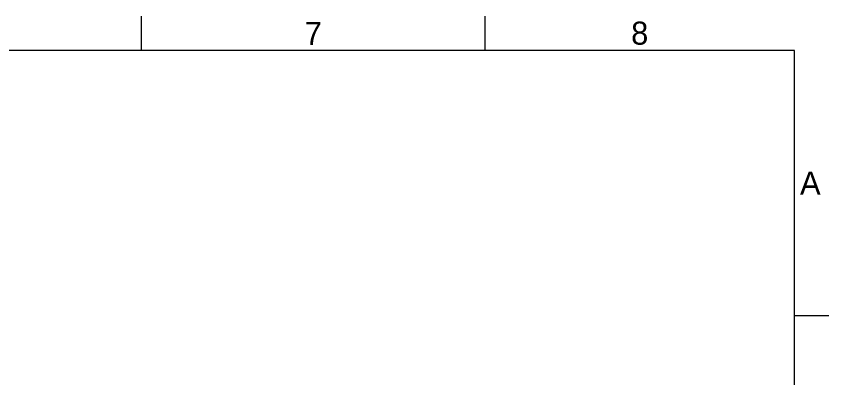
# Model space of a CAD drawing. Header units: millimetres. Extents: x 15 to 415, y 5 to 292.
# Drawn here: x 296.8 to 415, y 239.4 to 292 of the extents above; entities that cross this region are included whole.
import ezdxf

# ---------------------------------------------------------------- set-up
doc = ezdxf.new("R2010")
doc.units = ezdxf.units.MM
doc.layers.add('Border', color=7, linetype='Continuous')
doc.styles.add('Shapr5', font='txt', dxfattribs={"height": 3.3495})

msp = doc.modelspace()

# ---------------------------------------------------------------- linework, layer by layer
at = {"layer": 'Border', "linetype": 'Continuous', "lineweight": 15}
for p, q in [((315, 287), (315, 292)), ((365, 287), (365, 292)), ((410, 287), (20, 287)), ((410, 10), (410, 287)), ((410, 248.5), (415, 248.5))]:
    msp.add_line(p, q, dxfattribs=at)

# ---------------------------------------------------------------- texts
at = {"layer": 'Border', "linetype": 'Continuous', "lineweight": 15, "char_height": 3.3495, "width": 3.3495, "style": 'Shapr5'}
for s, insert, attachment_point in [('7', (340, 287.8252), 8), ('8', (387.5, 287.8252), 8), ('A', (410.8252, 267.75), 4)]:
    msp.add_mtext(s, dxfattribs=dict(at, insert=insert, attachment_point=attachment_point))

doc.saveas('drawing.dxf')
